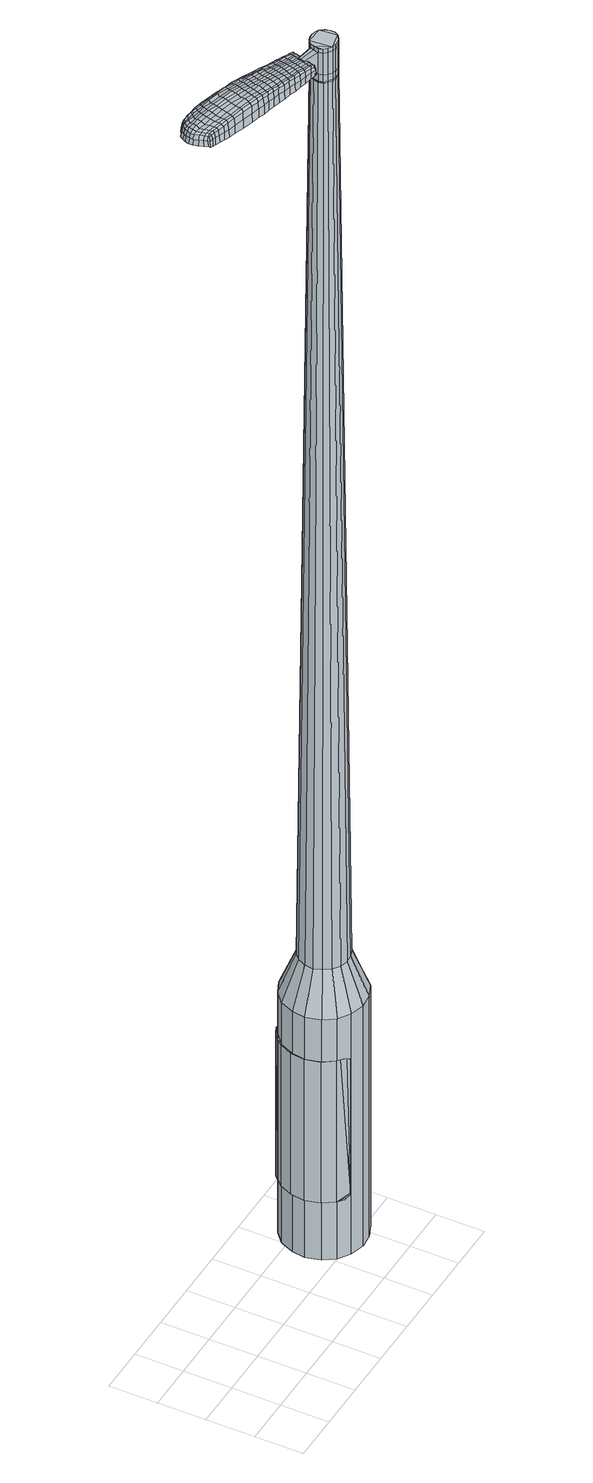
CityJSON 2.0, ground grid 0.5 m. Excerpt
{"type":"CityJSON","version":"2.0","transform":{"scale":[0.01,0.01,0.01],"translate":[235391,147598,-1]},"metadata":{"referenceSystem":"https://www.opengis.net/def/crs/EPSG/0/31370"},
"CityObjects":{
"object1":{"type":"GenericCityObject","attributes":{"cluster":326,"mean_distance_to_centroid":0.157,"new_centroid_x":235393.37,"new_centroid_y":147598.81,"mean_distance_to_camera":6.08,"H1":43.4,"H2":47.3,"Z_final":112.06,"cluster2":-1,"proj_x":235394.65,"proj_y":147594.15,"id_line":52613,"bearing_l":74.62,"distance":4.84,"orientation":"left","G_obj":164.62},"geometry":[{"type":"MultiSurface","lod":"2","boundaries":[[[0,1,2,3]],[[1,4,5,2]],[[4,6,7,5]],[[6,8,9,7]],[[8,10,11,9]],[[10,12,13,11]],[[12,14,15,13]],[[14,16,17,15]],[[16,18,19,17]],[[18,20,21,19]],[[20,22,23,21]],[[22,24,25,23]],[[24,26,27,25]],[[26,28,29,27]],[[28,30,31,29]],[[30,32,33,31]],[[32,34,35,33]],[[34,0,3,35]],[[36,37,38,39]],[[38,40,41,42]],[[41,43,42]],[[42,44,45,46]],[[45,47,46]],[[46,48,49,50]],[[49,51,50]],[[42,46,50,38]],[[50,52,39,38]],[[53,36,39]],[[2,5,7,35]],[[7,9,11,15]],[[11,13,15]],[[15,17,19,23]],[[19,21,23]],[[23,25,27,31]],[[27,29,31]],[[15,23,31,7]],[[31,33,35,7]],[[3,2,35]],[[1,0,54,55]],[[0,34,56,54]],[[34,32,57,56]],[[32,30,58,57]],[[30,28,59,58]],[[28,26,60,59]],[[26,24,61,60]],[[24,22,62,61]],[[22,20,63,62]],[[20,18,64,63]],[[18,16,65,64]],[[16,14,66,65]],[[14,12,67,66]],[[12,10,68,67]],[[10,8,69,68]],[[8,6,70,69]],[[6,4,71,70]],[[4,1,55,71]],[[55,54,72,73]],[[54,56,74,72]],[[56,57,75,74]],[[57,58,76,75]],[[58,59,77,76]],[[59,60,78,77]],[[60,61,79,78]],[[61,62,80,79]],[[62,63,81,80]],[[63,64,82,81]],[[64,65,83,82]],[[65,66,84,83]],[[66,67,85,84]],[[67,68,86,85]],[[68,69,87,86]],[[69,70,88,87]],[[70,71,89,88]],[[71,55,73,89]],[[90,91,92,73]],[[93,94,91,90]],[[95,96,94,93]],[[76,97,96,95]],[[77,98,97,76]],[[78,99,98,77]],[[100,101,99,78]],[[80,102,101,100]],[[103,104,102,80]],[[105,106,104,103]],[[107,108,106,105]],[[109,110,108,107]],[[111,112,110,109]],[[86,113,112,111]],[[87,114,113,86]],[[88,115,114,87]],[[89,116,115,88]],[[73,92,116,89]],[[117,118,119,120]],[[121,117,120,122]],[[123,121,122,124]],[[125,123,124,126]],[[127,125,126,128]],[[129,127,128,130]],[[131,129,130,132]],[[133,131,132,134]],[[135,133,134,136]],[[137,135,136,138]],[[139,137,138,140]],[[141,139,140,142]],[[143,141,142,144]],[[145,143,144,146]],[[147,145,146,148]],[[149,147,148,150]],[[72,90,73]],[[72,74,93,90]],[[74,75,95,93]],[[75,76,95]],[[79,100,78]],[[79,80,100]],[[81,103,80]],[[81,82,105,103]],[[82,83,107,105]],[[83,84,109,107]],[[84,85,111,109]],[[85,86,111]],[[151,92,91]],[[152,112,113]],[[152,153,110,112]],[[153,154,108,110]],[[154,155,106,108]],[[155,156,104,106]],[[156,102,104]],[[157,101,102]],[[157,99,101]],[[158,96,97]],[[158,159,94,96]],[[159,151,91,94]],[[39,52,149,160]],[[92,151,161,150]],[[53,39,160,118]],[[151,159,119,161]],[[36,53,118,117]],[[159,158,120,119]],[[37,36,117,121]],[[158,97,122,120]],[[38,37,121,123]],[[97,98,124,122]],[[40,38,123,125]],[[98,99,126,124]],[[41,40,125,127]],[[99,157,128,126]],[[43,41,127,129]],[[157,102,130,128]],[[42,43,129,131]],[[102,156,132,130]],[[44,42,131,133]],[[156,155,134,132]],[[45,44,133,135]],[[155,154,136,134]],[[47,45,135,137]],[[154,153,138,136]],[[46,47,137,139]],[[153,152,140,138]],[[48,46,139,141]],[[152,113,142,140]],[[49,48,141,143]],[[113,114,144,142]],[[51,49,143,145]],[[114,115,146,144]],[[50,51,145,147]],[[115,116,148,146]],[[52,50,147,149]],[[116,92,150,148]],[[149,150,162,163]],[[150,161,164,162]],[[161,119,165,164]],[[119,118,166,165]],[[118,160,167,166]],[[160,149,163,167]],[[168,169,170,171]],[[172,168,171,173]],[[168,172,174,175]],[[169,168,175,176]],[[177,178,179,180]],[[181,177,180,182]],[[177,181,183,184]],[[178,177,184,185]],[[186,187,188,189]],[[190,186,189,191]],[[186,190,192,193]],[[187,186,193,194]],[[195,196,197,198]],[[199,195,198,200]],[[195,199,201,202]],[[196,195,202,203]],[[204,205,206,207]],[[208,204,207,209]],[[204,208,210,211]],[[205,204,211,212]],[[213,214,215,216]],[[217,213,216,218]],[[213,217,219,220]],[[214,213,220,221]],[[222,223,224,225]],[[214,222,225,215]],[[222,214,221,226]],[[223,222,226,227]],[[228,229,230,231]],[[223,228,231,224]],[[228,223,227,232]],[[229,228,232,233]],[[234,172,173,235]],[[229,234,235,230]],[[234,229,233,236]],[[172,234,236,174]],[[237,238,239,240]],[[241,237,240,242]],[[237,241,243,244]],[[238,237,244,245]],[[246,247,248,249]],[[238,246,249,239]],[[246,238,245,250]],[[247,246,250,251]],[[252,253,254,255]],[[247,252,255,248]],[[252,247,251,256]],[[253,252,256,257]],[[258,259,260,261]],[[253,258,261,254]],[[258,253,257,262]],[[259,258,262,263]],[[264,169,176,265]],[[259,264,265,260]],[[264,259,263,266]],[[169,264,266,170]],[[267,268,269,270]],[[271,267,270,272]],[[267,271,273,274]],[[268,267,274,275]],[[276,277,278,279]],[[268,276,279,269]],[[276,268,275,280]],[[277,276,280,281]],[[282,283,284,285]],[[277,282,285,278]],[[282,277,281,286]],[[283,282,286,287]],[[288,181,182,289]],[[283,288,289,284]],[[288,283,287,290]],[[181,288,290,183]],[[291,292,293,294]],[[295,291,294,296]],[[291,295,297,298]],[[292,291,298,299]],[[300,301,302,303]],[[292,300,303,293]],[[300,292,299,304]],[[301,300,304,305]],[[306,307,308,309]],[[301,306,309,302]],[[306,301,305,310]],[[307,306,310,311]],[[312,313,314,315]],[[307,312,315,308]],[[312,307,311,316]],[[313,312,316,317]],[[318,178,185,319]],[[313,318,319,314]],[[318,313,317,320]],[[178,318,320,179]],[[321,207,206,322]],[[323,321,322,324]],[[321,323,325,326]],[[207,321,326,209]],[[327,323,324,328]],[[329,327,328,330]],[[327,329,331,332]],[[323,327,332,325]],[[333,329,330,334]],[[335,333,334,336]],[[333,335,337,338]],[[329,333,338,331]],[[339,335,336,340]],[[341,339,340,342]],[[339,341,343,344]],[[335,339,344,337]],[[345,341,342,346]],[[196,345,346,197]],[[345,196,203,347]],[[341,345,347,343]],[[348,349,194,193]],[[350,348,193,192]],[[348,350,351,352]],[[349,348,352,353]],[[354,355,353,352]],[[356,354,352,351]],[[354,356,357,358]],[[355,354,358,359]],[[360,361,359,358]],[[362,360,358,357]],[[360,362,363,364]],[[361,360,364,365]],[[366,367,365,364]],[[368,366,364,363]],[[366,368,201,199]],[[367,366,199,200]],[[369,370,371,372]],[[271,369,372,273]],[[369,271,272,373]],[[370,369,373,374]],[[375,190,191,376]],[[370,375,376,371]],[[375,370,374,377]],[[190,375,377,192]],[[378,379,380,381]],[[217,378,381,219]],[[378,217,218,382]],[[379,378,382,383]],[[384,385,386,387]],[[379,384,387,380]],[[384,379,383,388]],[[385,384,388,389]],[[390,187,194,391]],[[385,390,391,386]],[[390,385,389,392]],[[187,390,392,188]],[[393,394,395,396]],[[175,393,396,176]],[[393,175,174,397]],[[394,393,397,398]],[[399,400,401,402]],[[394,399,402,395]],[[399,394,398,403]],[[400,399,403,404]],[[405,198,197,406]],[[400,405,406,401]],[[405,400,404,407]],[[198,405,407,200]],[[408,409,410,411]],[[180,408,411,182]],[[408,180,179,412]],[[409,408,412,413]],[[414,202,201,415]],[[409,414,415,410]],[[414,409,413,416]],[[202,414,416,203]],[[417,418,419,420]],[[295,417,420,297]],[[417,295,296,421]],[[418,417,421,422]],[[423,208,209,424]],[[418,423,424,419]],[[423,418,422,425]],[[208,423,425,210]],[[426,427,428,429]],[[241,426,429,243]],[[426,241,242,430]],[[427,426,430,431]],[[432,433,434,435]],[[427,432,435,428]],[[432,427,431,436]],[[433,432,436,437]],[[438,205,212,439]],[[433,438,439,434]],[[438,433,437,440]],[[205,438,440,206]],[[441,442,431,430]],[[240,441,430,242]],[[441,240,239,443]],[[442,441,443,444]],[[445,446,437,436]],[[442,445,436,431]],[[445,442,444,447]],[[446,445,447,448]],[[449,322,206,440]],[[446,449,440,437]],[[449,446,448,450]],[[322,449,450,324]],[[451,452,453,454]],[[298,451,454,299]],[[451,298,297,420]],[[452,451,420,419]],[[455,326,325,456]],[[452,455,456,453]],[[455,452,419,424]],[[326,455,424,209]],[[457,458,444,443]],[[249,457,443,239]],[[457,249,248,459]],[[458,457,459,460]],[[461,462,448,447]],[[458,461,447,444]],[[461,458,460,463]],[[462,461,463,464]],[[465,328,324,450]],[[462,465,450,448]],[[465,462,464,466]],[[328,465,466,330]],[[467,468,469,470]],[[304,467,470,305]],[[467,304,299,454]],[[468,467,454,453]],[[471,332,331,472]],[[468,471,472,469]],[[471,468,453,456]],[[332,471,456,325]],[[473,474,460,459]],[[255,473,459,248]],[[473,255,254,475]],[[474,473,475,476]],[[477,478,464,463]],[[474,477,463,460]],[[477,474,476,479]],[[478,477,479,480]],[[481,334,330,466]],[[478,481,466,464]],[[481,478,480,482]],[[334,481,482,336]],[[483,484,485,486]],[[310,483,486,311]],[[483,310,305,470]],[[484,483,470,469]],[[487,338,337,488]],[[484,487,488,485]],[[487,484,469,472]],[[338,487,472,331]],[[489,490,476,475]],[[261,489,475,254]],[[489,261,260,491]],[[490,489,491,492]],[[493,494,480,479]],[[490,493,479,476]],[[493,490,492,495]],[[494,493,495,496]],[[497,340,336,482]],[[494,497,482,480]],[[497,494,496,498]],[[340,497,498,342]],[[499,500,501,502]],[[316,499,502,317]],[[499,316,311,486]],[[500,499,486,485]],[[503,344,343,504]],[[500,503,504,501]],[[503,500,485,488]],[[344,503,488,337]],[[505,506,492,491]],[[265,505,491,260]],[[505,265,176,396]],[[506,505,396,395]],[[507,508,496,495]],[[506,507,495,492]],[[507,506,395,402]],[[508,507,402,401]],[[509,346,342,498]],[[508,509,498,496]],[[509,508,401,406]],[[346,509,406,197]],[[510,511,413,412]],[[320,510,412,179]],[[510,320,317,502]],[[511,510,502,501]],[[512,347,203,416]],[[511,512,416,413]],[[512,511,501,504]],[[347,512,504,343]],[[513,514,374,373]],[[270,513,373,272]],[[513,270,269,515]],[[514,513,515,516]],[[517,350,192,377]],[[514,517,377,374]],[[517,514,516,518]],[[350,517,518,351]],[[519,520,521,522]],[[220,519,522,221]],[[519,220,219,381]],[[520,519,381,380]],[[523,524,525,526]],[[520,523,526,521]],[[523,520,380,387]],[[524,523,387,386]],[[527,349,353,528]],[[524,527,528,525]],[[527,524,386,391]],[[349,527,391,194]],[[529,530,516,515]],[[279,529,515,269]],[[529,279,278,531]],[[530,529,531,532]],[[533,356,351,518]],[[530,533,518,516]],[[533,530,532,534]],[[356,533,534,357]],[[535,536,537,538]],[[226,535,538,227]],[[535,226,221,522]],[[536,535,522,521]],[[539,540,541,542]],[[536,539,542,537]],[[539,536,521,526]],[[540,539,526,525]],[[543,355,359,544]],[[540,543,544,541]],[[543,540,525,528]],[[355,543,528,353]],[[545,546,532,531]],[[285,545,531,278]],[[545,285,284,547]],[[546,545,547,548]],[[549,362,357,534]],[[546,549,534,532]],[[549,546,548,550]],[[362,549,550,363]],[[551,552,553,554]],[[232,551,554,233]],[[551,232,227,538]],[[552,551,538,537]],[[555,556,557,558]],[[552,555,558,553]],[[555,552,537,542]],[[556,555,542,541]],[[559,361,365,560]],[[556,559,560,557]],[[559,556,541,544]],[[361,559,544,359]],[[561,562,548,547]],[[289,561,547,284]],[[561,289,182,411]],[[562,561,411,410]],[[563,368,363,550]],[[562,563,550,548]],[[563,562,410,415]],[[368,563,415,201]],[[564,565,398,397]],[[236,564,397,174]],[[564,236,233,554]],[[565,564,554,553]],[[566,567,404,403]],[[565,566,403,398]],[[566,565,553,558]],[[567,566,558,557]],[[568,367,200,407]],[[567,568,407,404]],[[568,567,557,560]],[[367,568,560,365]],[[569,570,571,572]],[[572,571,573,574]],[[575,573,571,576]],[[576,571,570,577]],[[578,579,580,581]],[[581,580,582,583]],[[584,582,580,585]],[[585,580,579,586]],[[587,588,589,590]],[[590,589,591,592]],[[593,591,589,594]],[[594,589,588,595]],[[596,597,598,599]],[[599,598,600,601]],[[602,600,598,603]],[[603,598,597,604]],[[605,606,607,608]],[[608,607,609,610]],[[611,609,607,612]],[[612,607,606,613]],[[614,615,616,617]],[[617,616,618,619]],[[620,618,616,621]],[[621,616,615,622]],[[623,624,625,626]],[[626,625,615,614]],[[622,615,625,627]],[[627,625,624,628]],[[629,630,631,632]],[[632,631,624,623]],[[628,624,631,633]],[[633,631,630,634]],[[574,573,635,636]],[[636,635,630,629]],[[634,630,635,637]],[[637,635,573,575]],[[638,639,640,641]],[[641,640,642,643]],[[644,642,640,645]],[[645,640,639,646]],[[647,648,649,650]],[[650,649,639,638]],[[646,639,649,651]],[[651,649,648,652]],[[653,654,655,656]],[[656,655,648,647]],[[652,648,655,657]],[[657,655,654,658]],[[659,660,661,662]],[[662,661,654,653]],[[658,654,661,663]],[[663,661,660,664]],[[577,570,665,666]],[[666,665,660,659]],[[664,660,665,667]],[[667,665,570,569]],[[668,669,670,671]],[[671,670,672,673]],[[674,672,670,675]],[[675,670,669,676]],[[677,678,679,680]],[[680,679,669,668]],[[676,669,679,681]],[[681,679,678,682]],[[683,684,685,686]],[[686,685,678,677]],[[682,678,685,687]],[[687,685,684,688]],[[583,582,689,690]],[[690,689,684,683]],[[688,684,689,691]],[[691,689,582,584]],[[692,693,694,695]],[[695,694,696,697]],[[698,696,694,699]],[[699,694,693,700]],[[701,702,703,704]],[[704,703,693,692]],[[700,693,703,705]],[[705,703,702,706]],[[707,708,709,710]],[[710,709,702,701]],[[706,702,709,711]],[[711,709,708,712]],[[713,714,715,716]],[[716,715,708,707]],[[712,708,715,717]],[[717,715,714,718]],[[586,579,719,720]],[[720,719,714,713]],[[718,714,719,721]],[[721,719,579,578]],[[605,608,722,723]],[[723,722,724,725]],[[726,724,722,727]],[[727,722,608,610]],[[725,724,728,729]],[[729,728,730,731]],[[732,730,728,733]],[[733,728,724,726]],[[731,730,734,735]],[[735,734,736,737]],[[738,736,734,739]],[[739,734,730,732]],[[737,736,740,741]],[[741,740,742,743]],[[744,742,740,745]],[[745,740,736,738]],[[743,742,746,747]],[[747,746,597,596]],[[604,597,746,748]],[[748,746,742,744]],[[595,749,750,594]],[[594,750,751,593]],[[752,751,750,753]],[[753,750,749,754]],[[754,755,756,753]],[[753,756,757,752]],[[758,757,756,759]],[[759,756,755,760]],[[760,761,762,759]],[[759,762,763,758]],[[764,763,762,765]],[[765,762,761,766]],[[766,767,768,765]],[[765,768,769,764]],[[602,769,768,600]],[[600,768,767,601]],[[770,771,772,773]],[[773,772,672,674]],[[673,672,772,774]],[[774,772,771,775]],[[592,591,776,777]],[[777,776,771,770]],[[775,771,776,778]],[[778,776,591,593]],[[779,780,781,782]],[[782,781,618,620]],[[619,618,781,783]],[[783,781,780,784]],[[785,786,787,788]],[[788,787,780,779]],[[784,780,787,789]],[[789,787,786,790]],[[595,588,791,792]],[[792,791,786,785]],[[790,786,791,793]],[[793,791,588,587]],[[794,795,796,797]],[[797,796,576,577]],[[575,576,796,798]],[[798,796,795,799]],[[800,801,802,803]],[[803,802,795,794]],[[799,795,802,804]],[[804,802,801,805]],[[596,599,806,807]],[[807,806,801,800]],[[805,801,806,808]],[[808,806,599,601]],[[809,810,811,812]],[[812,811,581,583]],[[578,581,811,813]],[[813,811,810,814]],[[602,603,815,816]],[[816,815,810,809]],[[814,810,815,817]],[[817,815,603,604]],[[818,819,820,821]],[[821,820,696,698]],[[697,696,820,822]],[[822,820,819,823]],[[610,609,824,825]],[[825,824,819,818]],[[823,819,824,826]],[[826,824,609,611]],[[827,828,829]],[[829,828,642,644]],[[643,642,828,830]],[[830,828,827,831]],[[832,833,834,835]],[[835,834,827,829]],[[831,827,834,836]],[[836,834,833,837]],[[613,606,838,839]],[[839,838,833,832]],[[837,833,838,840]],[[840,838,606,605]],[[831,841,830]],[[830,841,641,643]],[[638,641,841,842]],[[842,841,843]],[[837,844,845,836]],[[836,845,841,831]],[[843,841,845,846]],[[846,845,844,847]],[[605,723,848,840]],[[840,848,844,837]],[[847,844,848,849]],[[849,848,723,725]],[[850,851,852,853]],[[853,852,699,700]],[[698,699,852,821]],[[821,852,851,818]],[[726,727,854,855]],[[855,854,851,850]],[[818,851,854,825]],[[825,854,727,610]],[[843,856,857,842]],[[842,857,650,638]],[[647,650,857,858]],[[858,857,856,859]],[[847,860,861,846]],[[846,861,856,843]],[[859,856,861,862]],[[862,861,860,863]],[[725,729,864,849]],[[849,864,860,847]],[[863,860,864,865]],[[865,864,729,731]],[[866,867,868,869]],[[869,868,705,706]],[[700,705,868,853]],[[853,868,867,850]],[[732,733,870,871]],[[871,870,867,866]],[[850,867,870,855]],[[855,870,733,726]],[[859,872,873,858]],[[858,873,656,647]],[[653,656,873,874]],[[873,872,874]],[[863,875,876,862]],[[862,876,872,859]],[[874,872,876,877]],[[877,876,875,878]],[[731,735,879,865]],[[865,879,875,863]],[[878,875,879,880]],[[880,879,735,737]],[[881,882,883,884]],[[884,883,711,712]],[[706,711,883,869]],[[869,883,882,866]],[[738,739,885,886]],[[886,885,882,881]],[[866,882,885,871]],[[871,885,739,732]],[[887,888,874]],[[874,888,662,653]],[[659,662,888,889]],[[889,888,887,890]],[[878,891,892,877]],[[877,892,887,874]],[[890,887,892,893]],[[893,892,891,894]],[[737,741,895,880]],[[880,895,891,878]],[[894,891,895,896]],[[896,895,741,743]],[[897,898,899,900]],[[900,899,717,718]],[[712,717,899,884]],[[884,899,898,881]],[[744,745,901,902]],[[902,901,898,897]],[[881,898,901,886]],[[886,901,745,738]],[[890,903,904,889]],[[889,904,666,659]],[[577,666,904,797]],[[797,904,903,794]],[[894,905,906,893]],[[893,906,903,890]],[[794,903,906,803]],[[803,906,905,800]],[[743,747,907,896]],[[896,907,905,894]],[[800,905,907,807]],[[807,907,747,596]],[[814,908,909,813]],[[813,909,721,578]],[[718,721,909,900]],[[900,909,908,897]],[[604,748,910,817]],[[817,910,908,814]],[[897,908,910,902]],[[902,910,748,744]],[[775,911,912,774]],[[774,912,671,673]],[[668,671,912,913]],[[913,912,911,914]],[[593,751,915,778]],[[778,915,911,775]],[[914,911,915,916]],[[916,915,751,752]],[[917,918,919,920]],[[920,919,621,622]],[[620,621,919,782]],[[782,919,918,779]],[[921,922,923,924]],[[924,923,918,917]],[[779,918,923,788]],[[788,923,922,785]],[[754,749,925,926]],[[926,925,922,921]],[[785,922,925,792]],[[792,925,749,595]],[[914,927,928,913]],[[913,928,680,668]],[[677,680,928,929]],[[929,928,927,930]],[[752,757,931,916]],[[916,931,927,914]],[[930,927,931,932]],[[932,931,757,758]],[[933,934,935,936]],[[936,935,627,628]],[[622,627,935,920]],[[920,935,934,917]],[[937,938,939,940]],[[940,939,934,933]],[[917,934,939,924]],[[924,939,938,921]],[[760,755,941,942]],[[942,941,938,937]],[[921,938,941,926]],[[926,941,755,754]],[[930,943,944,929]],[[929,944,686,677]],[[683,686,944,945]],[[945,944,943,946]],[[758,763,947,932]],[[932,947,943,930]],[[946,943,947,948]],[[948,947,763,764]],[[949,950,951,952]],[[952,951,633,634]],[[628,633,951,936]],[[936,951,950,933]],[[953,954,955,956]],[[956,955,950,949]],[[933,950,955,940]],[[940,955,954,937]],[[766,761,957,958]],[[958,957,954,953]],[[937,954,957,942]],[[942,957,761,760]],[[946,959,960,945]],[[945,960,690,683]],[[583,690,960,812]],[[812,960,959,809]],[[764,769,961,948]],[[948,961,959,946]],[[809,959,961,816]],[[816,961,769,602]],[[799,962,963,798]],[[798,963,637,575]],[[634,637,963,952]],[[952,963,962,949]],[[805,964,965,804]],[[804,965,962,799]],[[949,962,965,956]],[[956,965,964,953]],[[601,767,966,808]],[[808,966,964,805]],[[953,964,966,958]],[[958,966,767,766]],[[569,572,171,170]],[[572,574,173,171]],[[584,585,184,183]],[[585,586,185,184]],[[587,590,189,188]],[[590,592,191,189]],[[611,612,211,210]],[[612,613,212,211]],[[614,617,216,215]],[[617,619,218,216]],[[623,626,225,224]],[[626,614,215,225]],[[629,632,231,230]],[[632,623,224,231]],[[574,636,235,173]],[[636,629,230,235]],[[644,645,244,243]],[[645,646,245,244]],[[646,651,250,245]],[[651,652,251,250]],[[652,657,256,251]],[[657,658,257,256]],[[658,663,262,257]],[[663,664,263,262]],[[664,667,266,263]],[[667,569,170,266]],[[674,675,274,273]],[[675,676,275,274]],[[676,681,280,275]],[[681,682,281,280]],[[682,687,286,281]],[[687,688,287,286]],[[688,691,290,287]],[[691,584,183,290]],[[692,695,294,293]],[[695,697,296,294]],[[701,704,303,302]],[[704,692,293,303]],[[707,710,309,308]],[[710,701,302,309]],[[713,716,315,314]],[[716,707,308,315]],[[586,720,319,185]],[[720,713,314,319]],[[770,773,372,371]],[[773,674,273,372]],[[592,777,376,191]],[[777,770,371,376]],[[619,783,382,218]],[[783,784,383,382]],[[784,789,388,383]],[[789,790,389,388]],[[790,793,392,389]],[[793,587,188,392]],[[697,822,421,296]],[[822,823,422,421]],[[823,826,425,422]],[[826,611,210,425]],[[829,429,428]],[[829,644,243,429]],[[832,835,435,434]],[[835,829,428,435]],[[613,839,439,212]],[[839,832,434,439]],[[967,968,969,970]],[[971,972,970,969]],[[973,974,975,976]],[[977,978,979,980]],[[968,981,982,969]],[[983,971,969,982]],[[984,973,976,985]],[[986,987,978,977]],[[981,988,989,982]],[[989,990,983,982]],[[991,984,985,992]],[[993,987,986,994]],[[988,995,996,989]],[[996,997,990,989]],[[998,991,992,999]],[[1000,993,994,1001]],[[1002,1003,1004,1005]],[[1006,1007,1003,1002]],[[1006,1008,1009,1007]],[[1008,1010,1011,1009]],[[1012,1013,1014,1015]],[[1016,1017,1013,1012]],[[1018,1019,1017,1016]],[[1020,1021,1019,1018]],[[1015,1004,1003,1012]],[[1012,1003,1007,1016]],[[1007,1009,1018,1016]],[[1009,1011,1020,1018]],[[976,975,972,971]],[[985,976,971,983]],[[990,992,985,983]],[[997,999,992,990]],[[977,980,974,973]],[[986,977,973,984]],[[994,986,984,991]],[[1001,994,991,998]],[[978,1002,1005,979]],[[987,1006,1002,978]],[[1008,1006,987,993]],[[1010,1008,993,1000]],[[1022,1023,1024,1025]],[[1024,1026,1027,1028]],[[1024,1028,1029,1030]],[[1024,1030,1025]],[[1031,1022,1025,1032]],[[1033,1032,1025,1034]],[[1035,1034,1025]],[[1036,1024,1023,1037]],[[1038,1036,1037,1039]],[[1040,1038,1039,1041]],[[1042,1040,1041,1043]],[[1044,1042,1043,1045]],[[1045,1046,1047,1048]],[[1045,1048,1049,1050]],[[1045,1050,1051,1052]],[[1051,1053,1054,1055]],[[1051,1055,1056,1057]],[[1051,1057,1052]],[[1045,1052,1044]],[[1058,1059,1023,1022]],[[1060,1061,1026,1024]],[[1062,1063,1035,1025]],[[1059,1064,1037,1023]],[[1065,1060,1024,1036]],[[1064,1066,1039,1037]],[[1067,1065,1036,1038]],[[1066,1068,1041,1039]],[[1069,1067,1038,1040]],[[1068,1070,1043,1041]],[[1071,1069,1040,1042]],[[1070,1072,1045,1043]],[[1073,1071,1042,1044]],[[1072,1074,1046,1045]],[[1075,1076,1053,1051]],[[1077,1073,1044,1052]],[[1047,1046,1074,1078]],[[1048,1047,1078,1079]],[[1049,1048,1079,1080]],[[1050,1049,1080,1081]],[[1051,1050,1081,1075]],[[1082,1058,1022,1031]],[[1083,1082,1031,1032]],[[1084,1083,1032,1033]],[[1085,1084,1033,1034]],[[1063,1085,1034,1035]],[[1027,1026,1061,1086]],[[1054,1053,1076,1087]],[[1028,1027,1086,1088]],[[1029,1028,1088,1089]],[[1030,1029,1089,1090]],[[1025,1030,1090,1062]],[[1055,1054,1087,1091]],[[1056,1055,1091,1092]],[[1057,1056,1092,1093]],[[1052,1057,1093,1077]]]}]}
},
"vertices":[
[194,91,384],[200,105,384],[200,105,96],[194,91,96],[211,115,384],[211,115,96],[224,121,384],[224,121,96],[239,122,384],[239,122,96],[253,118,384],[253,118,96],[265,110,384],[265,110,96],[273,98,384],[273,98,96],[277,83,384],[277,83,96],[275,69,384],[275,69,96],[269,56,384],[269,56,96],[259,45,384],[259,45,96],[245,39,384],[245,39,96],[231,38,384],[231,38,96],[216,42,384],[216,42,96],[204,50,384],[204,50,96],[196,62,384],[196,62,96],[192,77,384],[192,77,96],[222,74,1524],[225,71,1524],[229,68,1524],[222,84,1524],[233,67,1524],[238,67,1524],[246,72,1524],[242,69,1524],[248,76,1524],[248,81,1524],[244,90,1524],[247,86,1524],[240,92,1524],[236,93,1524],[227,91,1524],[231,93,1524],[224,88,1524],[221,79,1524],[210,87,429],[214,95,429],[209,78,429],[212,70,429],[217,62,429],[224,57,429],[232,55,429],[241,56,429],[249,59,429],[255,65,429],[259,73,429],[260,82,429],[257,91,429],[252,98,429],[245,103,429],[237,105,429],[228,104,429],[220,101,429],[222,84,1483],[224,88,1483],[221,79,1483],[222,74,1483],[225,71,1483],[229,68,1483],[233,67,1483],[238,67,1483],[242,69,1483],[246,72,1483],[248,76,1483],[248,81,1483],[247,86,1483],[244,90,1483],[240,92,1483],[236,93,1483],[231,93,1483],[227,91,1483],[222,83,1483],[222,83,1485],[224,88,1485],[222,79,1483],[222,79,1485],[223,75,1483],[223,75,1485],[225,71,1485],[229,68,1485],[233,67,1485],[238,68,1483],[238,68,1485],[242,69,1485],[245,73,1483],[245,73,1485],[247,77,1483],[247,77,1485],[247,81,1483],[247,81,1485],[246,85,1483],[246,85,1485],[244,89,1483],[244,89,1485],[240,92,1485],[236,93,1485],[231,93,1485],[227,91,1485],[222,74,1519],[221,79,1519],[221,79,1493],[222,74,1493],[225,71,1519],[225,71,1493],[229,68,1519],[229,68,1493],[233,67,1519],[233,67,1493],[238,67,1519],[238,67,1493],[242,69,1519],[242,69,1493],[246,72,1519],[246,72,1493],[248,76,1519],[248,76,1493],[248,81,1519],[248,81,1493],[247,86,1519],[247,86,1493],[244,90,1519],[244,90,1493],[240,92,1519],[240,92,1493],[236,93,1519],[236,93,1493],[231,93,1519],[231,93,1493],[227,91,1519],[227,91,1493],[224,88,1519],[224,88,1493],[222,84,1485],[244,90,1485],[247,86,1485],[248,81,1485],[248,76,1485],[246,72,1485],[238,67,1485],[222,74,1485],[221,79,1485],[222,84,1519],[222,84,1493],[204,92,1513],[204,92,1518],[204,89,1513],[203,85,1513],[203,85,1518],[204,89,1518],[137,127,1519],[144,125,1518],[143,127,1509],[136,129,1510],[129,130,1519],[128,131,1510],[130,128,1526],[138,125,1525],[145,123,1525],[127,90,1519],[134,88,1518],[135,90,1525],[128,91,1525],[118,92,1519],[120,93,1526],[117,91,1510],[125,89,1510],[132,87,1509],[61,126,1519],[62,130,1519],[61,130,1513],[60,127,1513],[61,122,1519],[60,122,1513],[62,122,1524],[62,126,1524],[63,129,1524],[132,107,1530],[139,105,1529],[140,108,1529],[133,110,1530],[123,109,1531],[124,112,1531],[122,105,1530],[131,103,1530],[138,101,1529],[210,86,1512],[211,88,1512],[210,88,1517],[209,86,1517],[209,83,1512],[208,83,1517],[208,83,1506],[209,86,1506],[210,88,1506],[80,141,1519],[83,141,1519],[83,143,1512],[79,143,1512],[77,142,1518],[77,143,1512],[78,141,1522],[80,140,1523],[83,140,1524],[88,140,1519],[93,139,1519],[93,141,1512],[87,142,1512],[88,139,1524],[94,138,1525],[99,138,1519],[107,136,1519],[106,138,1511],[98,140,1511],[100,136,1526],[107,134,1526],[118,133,1519],[117,135,1510],[118,131,1526],[207,103,1513],[200,106,1513],[201,105,1518],[208,102,1517],[213,101,1512],[211,101,1516],[212,102,1506],[207,105,1507],[200,107,1507],[193,108,1514],[186,111,1515],[186,109,1520],[193,107,1519],[192,110,1507],[185,112,1507],[179,113,1515],[172,116,1516],[172,114,1522],[179,112,1521],[178,115,1508],[171,117,1508],[165,118,1517],[158,120,1517],[158,119,1524],[165,116,1523],[164,120,1508],[157,122,1509],[151,123,1518],[151,121,1524],[150,124,1509],[70,107,1519],[73,106,1519],[73,107,1524],[70,108,1523],[67,108,1518],[68,109,1522],[66,107,1512],[68,106,1512],[71,105,1512],[77,104,1519],[83,102,1519],[84,103,1525],[78,105,1524],[76,103,1512],[81,101,1512],[88,100,1519],[96,98,1519],[97,99,1526],[89,101,1526],[87,99,1511],[94,97,1511],[107,95,1519],[108,96,1526],[105,94,1510],[199,74,1513],[192,76,1513],[190,75,1507],[198,74,1507],[205,73,1512],[204,73,1506],[204,74,1516],[200,75,1517],[193,77,1518],[184,77,1514],[177,79,1515],[176,78,1507],[183,77,1507],[185,78,1519],[178,80,1520],[170,81,1515],[162,82,1516],[161,81,1508],[168,80,1508],[171,82,1521],[164,83,1522],[155,84,1517],[148,85,1517],[146,84,1509],[154,83,1508],[156,85,1523],[149,86,1524],[141,87,1518],[139,86,1509],[142,88,1524],[204,87,1519],[204,90,1519],[197,89,1520],[197,92,1520],[196,87,1520],[203,85,1519],[189,91,1522],[190,94,1522],[182,93,1523],[183,96,1523],[181,90,1523],[189,88,1521],[175,95,1524],[176,98,1524],[168,97,1525],[169,100,1525],[167,94,1525],[174,92,1524],[161,99,1526],[162,102,1526],[154,101,1527],[154,104,1527],[153,98,1527],[160,96,1526],[146,103,1528],[147,106,1528],[146,100,1528],[65,125,1527],[66,129,1527],[65,121,1526],[69,120,1527],[70,124,1528],[71,127,1528],[76,122,1529],[77,126,1529],[75,118,1528],[82,116,1530],[83,120,1530],[84,124,1530],[90,118,1531],[91,122,1531],[89,114,1530],[98,112,1531],[99,116,1531],[100,119,1531],[111,113,1531],[112,116,1531],[110,109,1531],[66,110,1518],[64,113,1519],[63,112,1513],[65,109,1513],[67,110,1523],[66,113,1523],[62,117,1519],[61,117,1513],[64,117,1524],[75,141,1518],[72,140,1518],[74,139,1523],[76,140,1523],[75,142,1513],[72,141,1513],[69,138,1519],[66,136,1519],[68,136,1524],[71,138,1523],[69,139,1513],[65,137,1513],[64,133,1519],[65,133,1524],[63,134,1513],[138,124,1528],[137,122,1528],[144,120,1528],[144,122,1527],[129,126,1528],[129,125,1529],[136,119,1529],[135,116,1530],[142,114,1529],[143,117,1528],[128,122,1529],[126,119,1530],[134,113,1530],[141,111,1529],[125,116,1531],[129,93,1528],[129,95,1529],[121,97,1529],[120,95,1528],[136,91,1527],[136,93,1528],[130,99,1529],[122,101,1530],[137,97,1528],[207,74,1512],[207,76,1512],[206,77,1517],[206,75,1517],[206,73,1506],[206,75,1506],[208,79,1512],[207,80,1517],[207,79,1506],[214,100,1512],[214,98,1512],[213,99,1506],[213,101,1506],[213,100,1517],[212,98,1517],[213,96,1512],[212,93,1512],[212,94,1506],[212,97,1506],[212,96,1517],[211,93,1517],[212,91,1512],[211,91,1506],[210,91,1517],[208,101,1519],[207,99,1519],[200,103,1520],[200,102,1520],[207,97,1519],[206,95,1519],[199,99,1520],[199,97,1520],[205,92,1519],[198,94,1520],[201,76,1519],[201,78,1519],[194,80,1520],[193,78,1520],[202,81,1519],[195,83,1520],[193,106,1521],[193,104,1521],[186,108,1522],[186,106,1522],[192,102,1521],[192,99,1521],[185,104,1522],[184,101,1523],[191,96,1522],[184,99,1523],[186,80,1521],[187,82,1521],[179,83,1522],[179,81,1522],[188,85,1521],[180,87,1522],[179,110,1523],[179,109,1523],[172,113,1524],[172,111,1524],[178,106,1523],[177,103,1524],[171,108,1525],[170,106,1525],[177,101,1524],[169,103,1525],[172,83,1523],[172,85,1523],[165,87,1524],[164,85,1524],[173,88,1524],[166,90,1525],[165,115,1525],[165,113,1525],[158,117,1526],[158,115,1526],[164,111,1526],[163,108,1526],[157,113,1527],[156,110,1527],[162,105,1526],[155,107,1527],[157,86,1525],[158,88,1525],[151,90,1526],[150,88,1526],[159,92,1526],[152,94,1527],[151,119,1527],[151,118,1527],[150,115,1527],[149,112,1528],[148,109,1528],[143,89,1527],[143,92,1527],[144,95,1528],[69,110,1525],[68,112,1525],[73,108,1526],[72,111,1526],[66,116,1526],[70,115,1527],[78,139,1525],[76,139,1525],[80,138,1526],[82,139,1525],[73,137,1525],[70,135,1526],[74,134,1527],[77,136,1526],[68,132,1526],[72,131,1527],[78,107,1526],[77,109,1527],[83,105,1527],[83,107,1528],[76,113,1528],[82,111,1529],[87,138,1526],[85,137,1527],[91,135,1528],[93,137,1527],[83,135,1527],[80,132,1528],[87,130,1529],[89,133,1528],[78,129,1528],[85,127,1530],[89,103,1528],[89,105,1529],[97,101,1528],[97,103,1529],[89,109,1529],[97,107,1530],[99,135,1528],[97,134,1528],[105,131,1529],[107,133,1528],[96,131,1529],[94,129,1530],[102,126,1530],[104,129,1530],[92,125,1530],[101,123,1531],[109,98,1529],[109,100,1529],[109,104,1530],[118,130,1528],[117,128,1529],[116,126,1530],[114,123,1530],[113,119,1531],[143,125,1509],[143,123,1518],[137,125,1518],[136,127,1509],[129,128,1519],[128,130,1510],[129,126,1525],[137,124,1525],[144,121,1525],[135,92,1525],[134,90,1518],[127,92,1518],[129,93,1525],[119,94,1519],[120,95,1525],[117,93,1510],[126,91,1509],[133,89,1509],[63,129,1513],[64,129,1519],[63,126,1519],[62,126,1513],[63,122,1519],[62,122,1513],[64,122,1524],[64,126,1524],[65,129,1524],[140,108,1528],[139,105,1528],[132,107,1529],[133,110,1529],[123,109,1529],[124,112,1529],[122,106,1529],[131,104,1529],[138,102,1528],[208,89,1516],[209,89,1512],[208,86,1512],[207,87,1516],[207,83,1512],[206,84,1516],[206,83,1506],[207,86,1506],[208,89,1506],[82,141,1512],[83,139,1519],[80,139,1518],[79,141,1512],[78,140,1518],[77,141,1512],[78,139,1522],[80,138,1523],[83,138,1523],[92,139,1512],[93,137,1519],[88,138,1519],[87,140,1512],[88,137,1524],[93,136,1525],[106,136,1511],[106,134,1519],[99,136,1519],[98,138,1511],[99,134,1525],[107,133,1526],[117,131,1519],[116,133,1510],[118,129,1526],[200,103,1518],[199,104,1513],[207,102,1513],[207,101,1517],[211,100,1512],[210,99,1515],[211,101,1506],[206,103,1506],[199,105,1507],[186,108,1520],[185,109,1514],[192,107,1514],[193,105,1519],[192,108,1507],[185,110,1507],[172,112,1522],[171,114,1516],[178,111,1515],[179,110,1521],[177,113,1508],[170,115,1508],[158,117,1523],[157,118,1517],[164,116,1516],[165,115,1522],[163,118,1508],[156,120,1508],[150,121,1517],[151,119,1524],[149,123,1509],[74,109,1523],[74,108,1519],[71,109,1518],[71,110,1523],[69,110,1518],[70,111,1522],[68,109,1512],[69,108,1512],[72,107,1512],[84,105,1525],[83,104,1519],[78,106,1519],[79,107,1524],[77,105,1512],[82,103,1512],[98,101,1526],[96,100,1519],[89,102,1519],[90,103,1525],[87,101,1511],[95,99,1511],[108,97,1519],[109,98,1526],[106,96,1510],[191,77,1507],[192,78,1513],[199,76,1513],[198,75,1506],[204,75,1512],[203,75,1506],[204,76,1515],[200,77,1517],[193,79,1518],[176,80,1507],[177,81,1514],[185,79,1514],[183,78,1507],[186,80,1519],[178,82,1520],[161,83,1508],[163,84,1516],[170,82,1515],[169,81,1508],[171,84,1521],[164,85,1522],[147,86,1508],[148,87,1517],[156,86,1516],[154,85,1508],[157,87,1522],[150,88,1523],[141,89,1517],[140,88,1509],[142,90,1524],[203,88,1518],[204,90,1518],[196,90,1519],[197,92,1519],[195,87,1519],[202,85,1518],[189,92,1520],[190,94,1520],[182,93,1521],[182,96,1521],[181,91,1521],[188,89,1520],[174,95,1523],[175,98,1523],[167,97,1524],[168,100,1524],[166,94,1524],[174,92,1523],[160,99,1525],[161,102,1525],[153,101,1526],[154,104,1526],[152,98,1526],[159,96,1525],[146,103,1527],[147,106,1527],[145,100,1527],[68,128,1526],[67,125,1526],[67,121,1525],[70,120,1526],[70,124,1526],[71,127,1526],[77,125,1528],[76,122,1528],[76,118,1527],[83,116,1528],[83,120,1529],[84,124,1529],[91,122,1530],[90,118,1530],[90,115,1529],[98,112,1530],[99,116,1530],[100,119,1530],[112,116,1530],[111,113,1530],[110,109,1530],[65,113,1513],[66,113,1518],[67,111,1518],[66,110,1512],[69,112,1523],[67,114,1523],[64,118,1519],[63,117,1513],[66,118,1523],[75,137,1523],[74,138,1518],[76,139,1518],[77,138,1523],[75,141,1512],[73,139,1512],[69,134,1523],[68,135,1519],[71,137,1519],[72,136,1523],[70,138,1513],[67,135,1513],[66,132,1519],[67,132,1524],[65,132,1513],[143,119,1527],[137,121,1527],[137,123,1527],[144,120,1526],[129,125,1527],[128,124,1528],[142,114,1528],[135,116,1528],[136,119,1528],[142,117,1527],[127,121,1528],[126,119,1529],[134,113,1529],[141,111,1528],[125,116,1529],[121,98,1528],[129,96,1527],[129,94,1527],[121,96,1527],[136,92,1526],[136,94,1527],[130,99,1528],[122,102,1528],[137,98,1527],[205,77,1516],[205,77,1512],[205,75,1512],[204,76,1516],[204,75,1506],[204,76,1506],[206,80,1512],[205,80,1516],[205,79,1506],[211,99,1512],[212,99,1512],[211,100,1506],[211,99,1516],[210,98,1516],[209,95,1506],[210,94,1512],[211,96,1512],[210,97,1506],[210,96,1516],[209,94,1516],[209,91,1512],[209,92,1506],[208,91,1516],[206,100,1518],[200,102,1519],[199,102,1519],[205,95,1518],[206,97,1518],[199,99,1519],[198,97,1519],[204,93,1518],[197,94,1519],[193,80,1519],[200,79,1518],[200,78,1518],[193,79,1519],[201,82,1518],[194,83,1519],[192,104,1520],[193,105,1520],[185,107,1521],[185,106,1521],[191,99,1520],[192,102,1520],[185,104,1521],[184,101,1521],[190,97,1520],[183,99,1521],[179,84,1521],[186,82,1520],[186,81,1520],[179,83,1521],[187,85,1520],[180,87,1521],[178,108,1522],[178,109,1522],[171,111,1523],[177,103,1522],[177,106,1522],[170,108,1523],[170,105,1524],[176,101,1523],[169,103,1524],[164,87,1523],[172,85,1522],[171,84,1522],[164,86,1523],[173,89,1522],[165,91,1523],[164,113,1524],[164,114,1524],[157,116,1525],[157,115,1525],[163,108,1525],[163,110,1524],[156,113,1525],[156,110,1526],[162,105,1525],[155,107,1526],[150,91,1525],[157,89,1524],[157,88,1524],[150,89,1525],[158,92,1524],[151,94,1525],[150,117,1526],[151,118,1526],[149,112,1527],[149,115,1526],[148,109,1527],[143,92,1526],[143,91,1526],[144,96,1526],[69,113,1524],[71,111,1524],[74,110,1525],[72,112,1525],[68,117,1525],[71,116,1525],[80,137,1525],[77,137,1524],[79,138,1524],[82,137,1525],[75,133,1526],[71,134,1525],[74,136,1524],[77,135,1525],[69,131,1525],[73,130,1526],[78,110,1526],[79,108,1526],[84,106,1526],[84,108,1527],[77,114,1526],[83,112,1527],[91,134,1527],[85,136,1526],[87,136,1526],[93,135,1526],[87,130,1528],[81,131,1527],[83,134,1526],[89,132,1527],[79,129,1527],[86,127,1528],[90,106,1527],[90,104,1527],[98,102,1527],[98,104,1528],[89,110,1528],[98,108,1529],[105,131,1528],[97,133,1527],[99,134,1527],[106,132,1527],[102,126,1529],[94,128,1529],[96,131,1528],[104,128,1528],[92,125,1529],[101,123,1530],[109,101,1528],[109,99,1528],[110,105,1529],[117,127,1528],[118,128,1528],[114,122,1529],[115,125,1529],[113,119,1530],[211,101,1508],[209,94,1508],[178,104,1509],[180,112,1509],[158,110,1510],[160,119,1510],[120,122,1512],[122,131,1512],[140,126,1511],[137,117,1511],[102,126,1513],[89,130,1514],[92,138,1514],[105,135,1513],[208,88,1508],[176,96,1509],[155,102,1510],[117,113,1512],[135,108,1511],[100,117,1513],[87,121,1514],[206,81,1508],[174,89,1509],[153,94,1510],[115,104,1512],[132,99,1511],[85,112,1514],[97,108,1513],[204,75,1508],[172,81,1509],[151,86,1510],[112,95,1512],[130,90,1511],[82,104,1514],[95,99,1513],[76,133,1514],[71,133,1514],[73,139,1514],[78,141,1514],[74,125,1514],[69,126,1514],[72,116,1514],[67,119,1514],[69,108,1514],[66,112,1514],[66,131,1515],[62,129,1515],[62,130,1515],[67,136,1515],[65,127,1515],[62,128,1515],[64,123,1515],[62,127,1515],[62,119,1515],[61,126,1515],[206,48,334],[203,50,334],[203,50,165],[214,42,171],[206,48,165],[209,45,165],[211,44,166],[213,43,167],[214,42,169],[209,45,334],[211,44,333],[213,43,332],[214,42,331],[214,42,328],[195,62,165],[195,62,334],[191,77,165],[191,77,334],[193,92,165],[193,92,334],[199,105,165],[199,105,334],[209,116,165],[209,116,334],[213,118,334],[217,120,334],[219,121,333],[221,122,332],[222,122,331],[222,122,328],[213,118,165],[222,122,171],[222,122,169],[221,122,167],[219,121,166],[217,120,165],[208,50,334],[205,52,334],[205,52,165],[208,50,165],[216,44,171],[216,44,328],[197,64,334],[197,64,165],[194,77,334],[194,77,165],[195,91,334],[195,91,165],[201,104,334],[201,104,165],[211,114,334],[211,114,165],[214,115,334],[224,120,328],[224,120,171],[214,115,165],[218,117,334],[220,118,333],[222,119,332],[223,120,331],[211,48,334],[213,46,333],[215,45,332],[216,44,331],[211,48,165],[223,120,169],[213,46,166],[215,45,167],[216,44,169],[222,119,167],[220,118,166],[218,117,165]
]}
